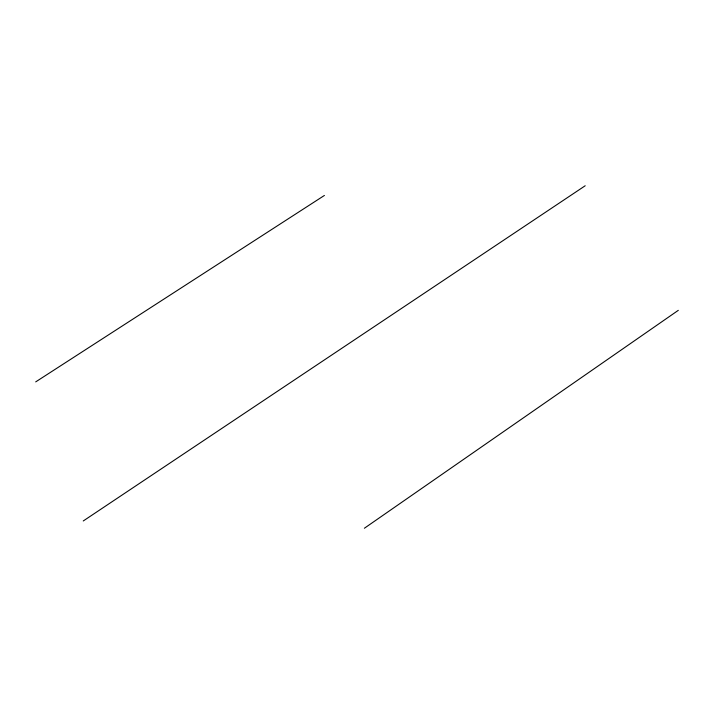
<?xml version="1.0" encoding="UTF-8"?>
<svg xmlns="http://www.w3.org/2000/svg" width="714" height="714" viewBox="0 0 714 714"><rect width="100%" height="100%" fill="white"/><g stroke="black" fill="none" stroke-linecap="round" stroke-linejoin="round"><path stroke-width="1.07" d="M364.381 528.244L678.3 310.34M83.261 520.961L585.194 185.756M35.7 381.883L324.406 195.449"/></g></svg>
